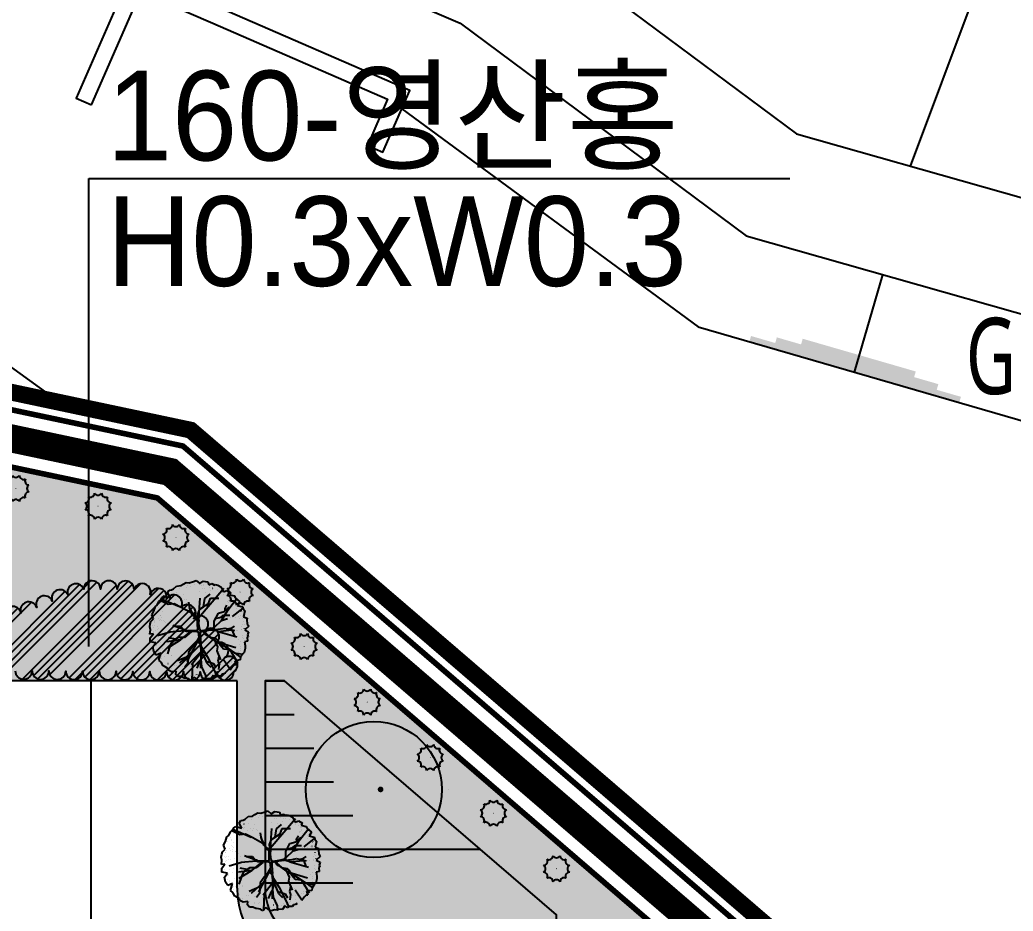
# Model space of a CAD drawing. Header units: millimetres. Extents: x 13387 to 322416, y 10188 to 219730.
# Drawn here: x 73245 to 90969, y 183078 to 198978 of the extents above; entities that cross this region are included whole.
import ezdxf
from ezdxf.enums import TextEntityAlignment as Align
from ezdxf.xclip import XClip

# ---------------------------------------------------------------- set-up
doc = ezdxf.new("R2010")
doc.units = ezdxf.units.MM
doc.header["$LTSCALE"] = 400
doc.header["$XCLIPFRAME"] = 0
doc.linetypes.add('base$0$base$0$XREF_BASE$0$PHANTOMX2', pattern=[5, 2.5, -0.5, 0.5, -0.5, 0.5, -0.5])
doc.linetypes.add('DOT2', pattern=[0.125, 0, -0.125])
doc.layers.get('Defpoints').update_dxf_attribs({"color": 153})
for name, color, linetype in [('0-녹지', 71, 'Continuous'), ('_관목_Name', 7, 'Continuous'), ('_관목_Out', 7, 'Continuous'), ('_관목_Plant', 76, 'Continuous'), ('_관목_Size', 7, 'Continuous'), ('_관목_Tag', 7, 'Continuous'), ('_교목_Plant', 90, 'Continuous'), ('base$0$base$0$1-5CON', 30, 'Continuous'), ('base$0$base$0$1-HY', 8, 'Continuous'), ('base$0$base$0$1-낙차구조물', 7, 'Continuous'), ('base$0$base$0$1-물선', 5, 'Continuous'), ('base$0$base$0$1-지적선', 3, 'Continuous'), ('base$0$base$0$CE-SLOP-FILL', 1, 'Continuous'), ('base$0$base$0$LSMD_CONT_LDREG_41500', 1, 'Continuous'), ('base$0$base$0$NR', 7, 'Continuous'), ('base$0$base$0$WID', 4, 'Continuous'), ('base$0$base$0$XREF_BASE$0$CE_PROPERTY LINE', 2, 'Continuous'), ('base$0$base$0$XREF_BASE$0$성토옹벽', 6, 'Continuous'), ('base$0$base$0$XREF_BASE$0$절토옹벽', 2, 'Continuous'), ('tc-2', 252, 'Continuous')]:
    doc.layers.add(name, color=color, linetype=linetype)
doc.layers.add('base$0$base$0$CE_GH_TEXT', color=2, linetype='Continuous', lineweight=20)
doc.styles.add('base$0$base$0$나눔고딕N', font='NanumGothic.ttf')
doc.styles.add('Landy', font='')
doc.styles.get("Standard").update_dxf_attribs({"font": 'arial.ttf'})
doc.styles.get('Landy').set_extended_font_data('Dotum')
doc.dimstyles.new('LandyUse_T', dxfattribs={"dimtxt": 2.5, "dimasz": 80, "dimexe": 1.25, "dimexo": 0.625, "dimtad": 1, "dimtxsty": 'Standard', "dimcen": 2.5, "dimadec": 0, "dimazin": 0, "dimtfac": 1, "dimtmove": 0, "dimatfit": 3, "dimfxl": 1, "dimarcsym": 0})

# ---------------------------------------------------------------- blocks, each defined once
blk = doc.blocks.new('base$0$base$0$XREF_BASE$0$A$C3CBC0631')
at = {"layer": 'base$0$base$0$XREF_BASE$0$CE_PROPERTY LINE', "color": 8, "linetype": 'base$0$base$0$XREF_BASE$0$PHANTOMX2', "ltscale": 3, "flags": 128}
blk.add_lwpolyline([(24653, 158067), (15380, 151109), (8259, 149251), (3838, 149290), (748, 147602), (-6916, 147572), (-7299, 146160), (-1843, 125252), (436, 116516), (2171, 109870), (5326, 104706), (5798, 96717), (3940, 88655), (43, 76542), (81, 64279), (3722, 52297), (8342, 45951), (24954, 35648), (27528, 32946), (33205, 26984), (45785, 19196), (55262, 14961), (63842, 9900), (67943, 799), (71065, 403), (74495, 0), (71416, 11497), (72509, 16027), (80907, 20283), (84381, 29814), (86654, 26118), (86417, 19281), (94182, 16961), (94474, 13223), (94701, 13128), (143072, 50641), (145797, 73715), (141926, 86006), (137274, 142330), (130340, 137929), (128629, 139085), (122336, 140647), (114378, 141402), (105828, 145930), (90331, 146144), (69871, 143916), (58636, 140116), (56478, 144307), (45633, 153630)], close=True, dxfattribs=at)
at = {"layer": 'base$0$base$0$XREF_BASE$0$절토옹벽', "color": 8, "linetype": 'ByBlock', "ltscale": 5, "const_width": 100, "flags": 128}
for points in [[(55628, 144636), (45495, 153353), (24724, 157745), (15091, 150517), (8341, 148908), (803, 147102), (-6578, 145344), (-6578, 145344), (-1228, 124843)], [(54976, 143878), (45038, 152427), (24961, 156673), (15534, 149599), (8577, 147920), (913, 146102), (-5352, 144608), (-260, 125095)]]:
    blk.add_lwpolyline(points, dxfattribs=at)
at = {"layer": 'base$0$base$0$XREF_BASE$0$절토옹벽', "color": 253, "const_width": 500, "flags": 128}
blk.add_lwpolyline([(55302, 144257), (45267, 152890), (24842, 157209), (15312, 150058), (8457, 148426), (858, 146602), (-5784, 145024), (-5991, 144974), (-744, 124969)], dxfattribs=at)
blk = doc.blocks.new('base$0$base$0$A$C61401735')
at = {"layer": 'base$0$base$0$CE-SLOP-FILL', "color": 251}
for p, q in [((53245, 149157), (53592, 149157)), ((53245, 148557), (53767, 148557)), ((53245, 147957), (54116, 147957)), ((53245, 147357), (54465, 147357)), ((53245, 146757), (54814, 146757)), ((53245, 146157), (57079, 146157)), ((53245, 145557), (54814, 145557))]:
    blk.add_line(p, q, dxfattribs=at)
blk.add_lwpolyline([(55145, 135956), (58445, 135957), (58445, 144982), (53592, 149157), (53245, 149157), (53245, 145457, 0.414214), (54245, 144457), (55145, 144457), (55145, 138157)], format="xyb", dxfattribs=at)
blk = doc.blocks.new('base$0$base$0$G$C940A8A8A')
at = {"layer": 'base$0$base$0$LSMD_CONT_LDREG_41500', "color": 1, "linetype": 'Continuous', "const_width": 300, "flags": 128}
blk.add_lwpolyline([(108147, 137630), (87787, 140640), (75957, 139800), (74927, 144400), (66787, 156160), (47607, 165750), (36878, 161359), (29518, 161359), (25251, 162513), (21834, 161660), (14411, 163566), (13684, 162297), (13684, 140689), (13684, 131660), (13684, 124791), (15433, 118998), (13873, 111149), (10039, 103817), (3210, 93080)], dxfattribs=at)
blk = doc.blocks.new('base$0$base$0$현황측량 지적')
at = {"layer": 'base$0$base$0$1-5CON', "color": 8, "linetype": 'Continuous', "elevation": 90000}
blk.add_lwpolyline([(-15312, 14003), (-15415, 14077), (-15870, 14404), (-16325, 14731)], dxfattribs=at)
at = {"layer": 'base$0$base$0$1-HY'}
blk.add_lwpolyline([(-9232, 19250), (-3947, 15360), (4590, 12888), (14814, 11611), (29668, 11486), (43871, 11222), (58268, 11764)], dxfattribs=at)
at = {"layer": 'base$0$base$0$1-낙차구조물', "color": 8}
blk.add_lwpolyline([(-14768, 19319), (-13890, 21336), (-12606, 20777), (-9486, 19419), (-9845, 18594), (-9570, 18474), (-9091, 19574), (-12486, 21052), (-14045, 21731), (-15043, 19438)], close=True, dxfattribs=at)
at = {"layer": 'base$0$base$0$1-물선'}
for points in [[(-44527, 46069), (-43510, 45567), (-38516, 37084), (-35029, 32049), (-31930, 29077), (-28261, 28084), (-22622, 27049), (-17451, 26111), (-13244, 25122), (-7187, 22521), (-2191, 18804), (5198, 16710), (14848, 15440), (29384, 15349), (43509, 15220), (57330, 16577), (70112, 18974), (84062, 21418), (91786, 23556), (98779, 25841), (104280, 27429), (115356, 29359), (128526, 28969), (137832, 28498)], [(-44934, 45628), (-45234, 44552), (-40202, 36006), (-36558, 30745), (-32946, 27280), (-28703, 26132), (-22981, 25082), (-17858, 24152), (-13872, 23215), (-8192, 20776), (-3090, 16980), (4793, 14746), (14711, 13441), (29368, 13349), (43598, 13219), (57613, 14595), (70469, 17006), (84407, 19448), (91500, 21171), (99401, 23893), (104968, 25394), (115413, 27185), (131532, 26112), (138208, 25817)]]:
    blk.add_lwpolyline(points, dxfattribs=at)
at = {"layer": 'base$0$base$0$NR', "color": 8, "linetype": 'Continuous'}
for p, q in [((-157, 18228), (1581, 22857)), ((-654, 16290), (-1158, 14552))]:
    blk.add_line(p, q, dxfattribs=at)
for points in [[(715, 14010), (-3031, 15095), (745, 14111), (-3001, 15196)], [(312, 14236), (-2569, 15070), (342, 14337), (-2540, 15171)], [(-91, 14462), (-2108, 15046), (-61, 14563), (-2079, 15147)]]:
    blk.add_solid(points, dxfattribs=at)
at = {"layer": 'base$0$base$0$1-지적선', "color": 8, "rotation": 14.62512504690287}
blk.add_blockref('base$0$base$0$G$C940A8A8A', (-38193, -154447), dxfattribs=at)
blk = doc.blocks.new('base$0$base$0$XREF_BASE$0$A$C5E376D50')
at = {"layer": 'Defpoints', "linetype": 'Continuous', "flags": 128}
blk.add_lwpolyline([(363071, 246497), (359200, 258788), (354548, 315113), (347614, 310711), (345903, 311867), (339610, 313429), (331652, 314184), (323101, 318712), (307605, 318926), (287145, 316698), (275910, 312898), (273752, 317089), (262907, 326413), (241927, 330849), (227766, 320223), (223487, 311370)], dxfattribs=at)
blk = doc.blocks.new('base$0$base$0$G$CBD6C6888')
at = {"layer": 'base$0$base$0$CE_GH_TEXT', "color": 2, "lineweight": 20, "style": 'base$0$base$0$나눔고딕N', "width": 0.7}
blk.add_text('GH:86.35', height=1360, dxfattribs=at).set_placement((108599, 164627), align=Align.MIDDLE_LEFT)
blk = doc.blocks.new('base', base_point=(0, 0))
at = {"layer": 'base$0$base$0$WID'}
for p, q in [((2474148.2, -955814.3), (2474148.2, -950614.3)), ((2476748.2, -954314.3), (2476748.2, -950614.3)), ((2476748.2, -954314.3), (2476748.2, -950614.3))]:
    blk.add_line(p, q, dxfattribs=at)
blk.add_lwpolyline([(2476748.2, -950614.3), (2447948.2, -950614.3), (2447948.2, -954314.3)], dxfattribs=at)
blk.add_arc((2478248.2, -954314.3), 1500, 180, 270, dxfattribs=at)
ref = blk.add_blockref('base$0$base$0$현황측량 지적', (2488921, -959657.5))
XClip(ref).set_block_clipping_path([(-120941.079460036, -150848.0068536659), (162857.5363889819, 70751.9931463341)])
blk.add_blockref('base$0$base$0$G$CBD6C6888', (2381151.9, -1109444.6))
ref = blk.add_blockref('base$0$base$0$XREF_BASE$0$A$C5E376D50', (2212998.1, -1272554.8))
XClip(ref).set_block_clipping_path([(154965.4345864058, 162053.3751671459), (438965.4345861674, 383653.3751671459)])
at = {"layer": 'base$0$base$0$CE-SLOP-FILL', "linetype": 'ByBlock'}
blk.add_blockref('base$0$base$0$A$C61401735', (2424002.9, -1099771.4), dxfattribs=at)
at = {"layer": 'base$0$base$0$XREF_BASE$0$성토옹벽'}
blk.add_blockref('base$0$base$0$XREF_BASE$0$A$C3CBC0631', (2430288.9, -1099777.9), dxfattribs=at)
blk = doc.blocks.new('TL000015_0')
at = {"color": 0}
for p, q in [((-0.079, 0.692), (-0.042, 0.707)), ((-0.042, 0.707), (0.008, 0.666)), ((0.008, 0.666), (0.058, 0.697)), ((0.058, 0.697), (0.121, 0.686)), ((-0.441, 0.534), (-0.419, 0.573)), ((-0.419, 0.573), (-0.386, 0.575)), ((-0.386, 0.575), (-0.358, 0.59)), ((-0.358, 0.59), (-0.317, 0.629)), ((-0.317, 0.629), (-0.256, 0.634)), ((-0.256, 0.634), (-0.223, 0.655)), ((-0.223, 0.655), (-0.182, 0.679)), ((-0.182, 0.679), (-0.138, 0.675)), ((-0.138, 0.675), (-0.079, 0.692)), ((-0.007, 0.185), (0.344, 0.601)), ((0.121, 0.686), (0.134, 0.647)), ((0.134, 0.647), (0.177, 0.662)), ((0.177, 0.662), (0.214, 0.642)), ((0.214, 0.642), (0.23, 0.649)), ((0.23, 0.649), (0.262, 0.64)), ((0.262, 0.64), (0.304, 0.616)), ((0.304, 0.616), (0.312, 0.601)), ((0.312, 0.601), (0.34, 0.547)), ((0.34, 0.547), (0.386, 0.568)), ((0.386, 0.568), (0.441, 0.534)), ((-0.562, 0.414), (-0.536, 0.436)), ((-0.431, 0.373), (-0.541, 0.426)), ((-0.536, 0.436), (-0.519, 0.466)), ((-0.275, 0.337), (-0.53, 0.447)), ((-0.519, 0.466), (-0.486, 0.49)), ((-0.486, 0.49), (-0.401, 0.463)), ((-0.401, 0.463), (-0.441, 0.534)), ((0.011, 0.461), (0, 0.33)), ((0.062, 0.338), (0.079, 0.456)), ((0.079, 0.456), (0.152, 0.515)), ((0.13, 0.387), (0.16, 0.458)), ((0.16, 0.458), (0.275, 0.458)), ((0.398, 0.291), (0.523, 0.452)), ((0.441, 0.534), (0.423, 0.506)), ((0.423, 0.506), (0.493, 0.49)), ((0.493, 0.49), (0.502, 0.466)), ((0.502, 0.466), (0.567, 0.41)), ((-0.63, 0.277), (-0.61, 0.344)), ((-0.61, 0.344), (-0.584, 0.362)), ((-0.584, 0.362), (-0.562, 0.414)), ((-0.35, 0.38), (-0.431, 0.373)), ((-0.249, 0.328), (-0.35, 0.38)), ((-0.183, 0.292), (-0.249, 0.328)), ((-0.11, 0.253), (-0.183, 0.292)), ((-0.132, 0.338), (-0.142, 0.402)), ((-0.137, 0.324), (-0.076, 0.214)), ((-0.097, 0.228), (-0.132, 0.338)), ((-0.017, 0.235), (0.01, 0.306)), ((0, 0.33), (-0.008, 0.158)), ((0.01, 0.306), (0.062, 0.338)), ((0.04, 0.326), (0.13, 0.387)), ((0.117, 0.332), (0.135, 0.396)), ((0.312, 0.148), (0.398, 0.291)), ((0.348, 0.275), (0.419, 0.338)), ((0.361, 0.316), (0.388, 0.36)), ((0.363, 0.284), (0.361, 0.316)), ((0.466, 0.204), (0.612, 0.321)), ((0.567, 0.41), (0.536, 0.359)), ((0.536, 0.359), (0.604, 0.34)), ((0.582, 0.281), (0.588, 0.276)), ((0.604, 0.34), (0.615, 0.312)), ((0.615, 0.312), (0.639, 0.281)), ((0.639, 0.281), (0.617, 0.198)), ((-0.673, 0.133), (-0.636, 0.172)), ((-0.66, 0.227), (-0.63, 0.277)), ((-0.636, 0.172), (-0.66, 0.227)), ((-0.044, 0.179), (-0.097, 0.228)), ((-0.076, 0.214), (-0.044, 0.182)), ((-0.009, 0.16), (-0.017, 0.235)), ((0.312, 0.148), (0.204, 0.045)), ((0.211, 0.14), (0.268, 0.25)), ((0.211, 0.044), (0.211, 0.14)), ((0.228, 0.174), (0.307, 0.196)), ((0.268, 0.25), (0.348, 0.275)), ((0.307, 0.196), (0.341, 0.221)), ((0.312, 0.148), (0.396, 0.174)), ((0.341, 0.221), (0.429, 0.223)), ((0.617, 0.198), (0.671, 0.181)), ((0.671, 0.181), (0.667, 0.157)), ((0.667, 0.157), (0.669, 0.101)), ((-0.689, 0.059), (-0.682, 0.101)), ((-0.68, 0.018), (-0.689, 0.059)), ((-0.686, -0.042), (-0.68, 0.018)), ((-0.682, 0.101), (-0.673, 0.133)), ((-0.203, 0.006), (-0.413, -0.015)), ((-0.208, 0.017), (-0.368, 0.079)), ((-0.254, 0.066), (-0.342, 0.066)), ((-0.215, 0.017), (-0.254, 0.066)), ((0.267, -0.003), (0.19, 0.02)), ((0.192, 0.017), (0.297, 0.03)), ((0.267, -0.003), (0.449, 0.016)), ((0.297, 0.03), (0.358, 0.04)), ((0.358, 0.04), (0.495, 0.008)), ((0.402, 0.03), (0.461, 0.047)), ((0.461, 0.047), (0.495, 0.071)), ((0.461, 0.01), (0.491, -0.068)), ((0.629, 0.042), (0.627, 0.039)), ((0.691, 0.068), (0.635, 0.018)), ((0.635, 0.018), (0.689, -0.01)), ((0.669, 0.101), (0.691, 0.068)), ((-0.638, -0.038), (-0.686, -0.042)), ((-0.682, -0.095), (-0.638, -0.038)), ((-0.682, -0.147), (-0.682, -0.095)), ((-0.406, -0.014), (-0.58, -0.066)), ((-0.262, -0.123), (-0.45, -0.147)), ((-0.278, -0.133), (-0.443, -0.238)), ((-0.328, -0.112), (-0.428, -0.093)), ((-0.293, -0.088), (-0.379, -0.144)), ((-0.203, -0.09), (-0.293, -0.088)), ((-0.262, -0.123), (-0.278, -0.133)), ((-0.262, -0.123), (-0.138, -0.022)), ((-0.112, -0.012), (-0.203, -0.09)), ((-0.138, -0.022), (-0.123, -0.003)), ((0.111, -0.051), (0.152, -0.083)), ((0.213, -0.129), (0.113, -0.055)), ((0.152, -0.083), (0.226, -0.098)), ((0.199, -0.095), (0.258, -0.218)), ((0.213, -0.129), (0.246, -0.15)), ((0.226, -0.098), (0.25, -0.122)), ((0.25, -0.122), (0.295, -0.191)), ((0.267, -0.003), (0.524, -0.08)), ((0.676, -0.138), (0.633, -0.15)), ((0.682, -0.08), (0.671, -0.083)), ((0.671, -0.083), (0.676, -0.138)), ((0.689, -0.01), (0.676, -0.051)), ((0.676, -0.051), (0.682, -0.08)), ((-0.602, -0.161), (-0.682, -0.147)), ((-0.645, -0.219), (-0.602, -0.161)), ((-0.632, -0.286), (-0.645, -0.219)), ((-0.411, -0.223), (-0.443, -0.318)), ((-0.379, -0.144), (-0.418, -0.227)), ((-0.026, -0.149), (-0.173, -0.422)), ((-0.093, -0.218), (-0.149, -0.298)), ((-0.029, -0.144), (-0.093, -0.218)), ((0.014, -0.17), (0.023, -0.261)), ((0.017, -0.199), (0.114, -0.355)), ((0.018, -0.171), (0.047, -0.291)), ((0.023, -0.261), (0.018, -0.518)), ((0.239, -0.145), (0.51, -0.229)), ((0.246, -0.15), (0.384, -0.229)), ((0.258, -0.218), (0.248, -0.274)), ((0.248, -0.274), (0.299, -0.399)), ((0.295, -0.191), (0.339, -0.245)), ((0.339, -0.245), (0.434, -0.257)), ((0.384, -0.229), (0.507, -0.313)), ((0.427, -0.258), (0.534, -0.436)), ((0.641, -0.243), (0.63, -0.299)), ((0.633, -0.15), (0.643, -0.202)), ((0.643, -0.202), (0.641, -0.243)), ((-0.597, -0.334), (-0.632, -0.286)), ((-0.534, -0.306), (-0.597, -0.334)), ((-0.562, -0.406), (-0.534, -0.306)), ((-0.53, -0.434), (-0.562, -0.406)), ((-0.154, -0.352), (-0.301, -0.416)), ((-0.101, -0.289), (-0.273, -0.448)), ((-0.149, -0.298), (-0.156, -0.445)), ((0.022, -0.306), (-0.105, -0.469)), ((0.025, -0.401), (-0.002, -0.443)), ((0.047, -0.291), (0.025, -0.391)), ((0.025, -0.391), (0.035, -0.497)), ((0.05, -0.316), (0.108, -0.445)), ((0.114, -0.355), (0.218, -0.562)), ((0.275, -0.355), (0.263, -0.418)), ((0.342, -0.394), (0.435, -0.535)), ((0.49, -0.301), (0.609, -0.323)), ((0.571, -0.402), (0.499, -0.415)), ((0.499, -0.415), (0.515, -0.471)), ((0.507, -0.313), (0.583, -0.368)), ((0.578, -0.365), (0.571, -0.402)), ((0.61, -0.315), (0.578, -0.365)), ((0.63, -0.299), (0.61, -0.315)), ((-0.501, -0.484), (-0.53, -0.434)), ((-0.473, -0.497), (-0.501, -0.484)), ((-0.438, -0.521), (-0.473, -0.497)), ((-0.429, -0.543), (-0.438, -0.521)), ((-0.386, -0.567), (-0.429, -0.543)), ((-0.156, -0.445), (-0.198, -0.502)), ((-0.092, -0.452), (-0.102, -0.682)), ((-0.002, -0.443), (-0.034, -0.516)), ((0.035, -0.497), (0.091, -0.617)), ((0.099, -0.418), (0.199, -0.45)), ((0.108, -0.445), (0.162, -0.502)), ((0.199, -0.45), (0.233, -0.507)), ((0.263, -0.418), (0.277, -0.46)), ((0.277, -0.46), (0.268, -0.536)), ((0.467, -0.497), (0.432, -0.545)), ((0.493, -0.469), (0.467, -0.497)), ((0.515, -0.471), (0.493, -0.469)), ((-0.321, -0.556), (-0.386, -0.567)), ((-0.323, -0.606), (-0.321, -0.556)), ((-0.295, -0.634), (-0.323, -0.606)), ((-0.249, -0.634), (-0.295, -0.634)), ((-0.208, -0.656), (-0.249, -0.634)), ((-0.197, -0.656), (-0.208, -0.656)), ((-0.145, -0.663), (-0.197, -0.656)), ((-0.112, -0.689), (-0.145, -0.663)), ((-0.069, -0.643), (-0.112, -0.689)), ((-0.005, -0.689), (-0.069, -0.643)), ((0.023, -0.682), (-0.005, -0.689)), ((0.053, -0.673), (0.023, -0.682)), ((0.088, -0.68), (0.053, -0.673)), ((0.11, -0.663), (0.088, -0.68)), ((0.091, -0.617), (0.091, -0.666)), ((0.162, -0.667), (0.11, -0.663)), ((0.197, -0.616), (0.162, -0.667)), ((0.236, -0.647), (0.197, -0.616)), ((0.218, -0.562), (0.25, -0.642)), ((0.258, -0.628), (0.236, -0.647)), ((0.301, -0.626), (0.258, -0.628)), ((0.317, -0.602), (0.301, -0.626)), ((0.343, -0.597), (0.317, -0.602)), ((0.367, -0.584), (0.343, -0.597))]:
    blk.add_line(p, q, dxfattribs=at)
blk.add_lwpolyline([(0.077, 0.002), (0.077, -0.004), (0.096, -0.035), (0.118, -0.05), (0.109, -0.06), (0.08, -0.038), (0.056, -0.006), (0.014, -0.014), (0.014, -0.054), (0.026, -0.167), (0.005, -0.173), (0.002, -0.124), (-0.007, -0.132), (-0.018, -0.158), (-0.03, -0.145), (-0.001, -0.088), (-0.008, -0.014), (-0.026, -0.011), (-0.074, -0.004), (-0.109, -0.003), (-0.178, -0.004), (-0.214, 0.011), (-0.203, 0.022), (-0.181, 0.009), (-0.098, 0.011), (-0.033, 0.012), (-0.02, 0.019), (-0.023, 0.107), (-0.021, 0.144), (-0.049, 0.173), (-0.042, 0.185), (-0.025, 0.162), (-0.004, 0.157), (-0.007, 0.104), (0.003, 0.028), (0.017, 0.006), (0.093, 0.016), (0.181, 0.031), (0.203, 0.052), (0.206, 0.035), (0.192, 0.025), (0.187, 0.015)], close=True)
at = {"layer": 'tc-2', "linetype": 'DOT2'}
for p, q in [((0.011, 0.461), (-0.005, 0.693)), ((0.05, 0.598), (0.059, 0.701)), ((-0.331, 0.436), (-0.352, 0.597)), ((-0.311, 0.534), (-0.316, 0.625)), ((-0.287, 0.463), (-0.269, 0.59)), ((-0.137, 0.324), (-0.277, 0.633)), ((-0.269, 0.59), (-0.172, 0.613)), ((-0.223, 0.514), (-0.222, 0.657)), ((-0.172, 0.613), (-0.157, 0.636)), ((-0.154, 0.361), (-0.167, 0.673)), ((-0.157, 0.636), (-0.115, 0.628)), ((-0.115, 0.628), (-0.071, 0.646)), ((0.011, 0.461), (-0.095, 0.687)), ((-0.071, 0.646), (0.002, 0.646)), ((0.002, 0.646), (0.005, 0.65)), ((0.005, 0.546), (0.062, 0.69)), ((0.005, 0.65), (0.039, 0.631)), ((0.039, 0.631), (0.058, 0.646)), ((0.094, 0.532), (0.05, 0.598)), ((0.058, 0.646), (0.063, 0.643)), ((0.063, 0.643), (0.077, 0.595)), ((0.077, 0.595), (0.141, 0.614)), ((0.146, 0.478), (0.09, 0.687)), ((0.135, 0.396), (0.174, 0.67)), ((0.141, 0.614), (0.184, 0.597)), ((0.152, 0.515), (0.27, 0.63)), ((0.158, 0.561), (0.245, 0.647)), ((0.184, 0.597), (0.202, 0.601)), ((0.202, 0.601), (0.26, 0.581)), ((0.26, 0.581), (0.298, 0.536)), ((-0.485, 0.409), (-0.471, 0.443)), ((-0.471, 0.443), (-0.383, 0.458)), ((-0.365, 0.475), (-0.426, 0.505)), ((-0.248, 0.335), (-0.424, 0.549)), ((-0.385, 0.519), (-0.373, 0.524)), ((-0.383, 0.458), (-0.385, 0.519)), ((-0.373, 0.524), (-0.287, 0.463)), ((-0.247, 0.458), (-0.311, 0.534)), ((-0.254, 0.434), (-0.308, 0.451)), ((-0.205, 0.444), (-0.254, 0.434)), ((-0.178, 0.434), (-0.247, 0.458)), ((-0.142, 0.402), (-0.178, 0.434)), ((-0.137, 0.39), (-0.171, 0.475)), ((0.121, 0.493), (0.094, 0.532)), ((0.194, 0.423), (0.437, 0.536)), ((0.275, 0.458), (0.388, 0.505)), ((0.298, 0.536), (0.331, 0.54)), ((0.331, 0.54), (0.345, 0.513)), ((0.345, 0.513), (0.414, 0.48)), ((0.388, 0.505), (0.407, 0.549)), ((0.388, 0.36), (0.397, 0.419)), ((0.397, 0.419), (0.427, 0.451)), ((0.403, 0.4), (0.461, 0.515)), ((0.414, 0.48), (0.425, 0.47)), ((0.414, 0.422), (0.501, 0.477)), ((0.425, 0.47), (0.425, 0.431)), ((0.425, 0.431), (0.51, 0.364)), ((0.427, 0.451), (0.444, 0.5)), ((0.449, 0.39), (0.527, 0.429)), ((0.527, 0.429), (0.535, 0.431)), ((-0.536, 0.211), (-0.632, 0.286)), ((-0.544, 0.217), (-0.608, 0.333)), ((-0.604, 0.277), (-0.563, 0.335)), ((-0.543, 0.309), (-0.587, 0.348)), ((-0.563, 0.335), (-0.541, 0.298)), ((-0.514, 0.27), (-0.543, 0.309)), ((-0.541, 0.298), (-0.519, 0.397)), ((-0.519, 0.397), (-0.485, 0.409)), ((-0.137, 0.324), (-0.275, 0.337)), ((0.37, 0.245), (0.403, 0.4)), ((0.388, 0.275), (0.596, 0.351)), ((0.419, 0.338), (0.449, 0.39)), ((0.51, 0.364), (0.523, 0.349)), ((0.523, 0.349), (0.517, 0.319)), ((0.517, 0.319), (0.582, 0.281)), ((0.522, 0.24), (0.569, 0.277)), ((0.569, 0.277), (0.625, 0.292)), ((-0.531, 0.142), (-0.68, 0.134)), ((-0.555, 0.151), (-0.661, 0.207)), ((-0.534, 0.167), (-0.634, 0.201)), ((-0.625, 0.128), (-0.621, 0.15)), ((-0.621, 0.15), (-0.571, 0.18)), ((-0.571, 0.18), (-0.604, 0.277)), ((-0.368, 0.079), (-0.555, 0.151)), ((-0.472, 0.119), (-0.536, 0.211)), ((-0.494, 0.142), (-0.534, 0.167)), ((-0.524, 0.191), (-0.514, 0.27)), ((-0.489, 0.137), (-0.524, 0.191)), ((-0.421, 0.076), (-0.494, 0.142)), ((0.396, 0.174), (0.634, 0.274)), ((0.424, 0.223), (0.508, 0.189)), ((0.429, 0.223), (0.522, 0.24)), ((0.441, 0.193), (0.671, 0.163)), ((0.508, 0.189), (0.554, 0.204)), ((0.554, 0.204), (0.635, 0.186)), ((0.563, 0.177), (0.651, 0.23)), ((0.588, 0.276), (0.575, 0.213)), ((0.575, 0.213), (0.602, 0.174)), ((0.602, 0.174), (0.615, 0.128)), ((-0.446, 0.109), (-0.69, 0.065)), ((-0.651, 0.074), (-0.673, 0.074)), ((-0.583, 0.064), (-0.651, 0.074)), ((-0.635, 0.057), (-0.617, 0.076)), ((-0.614, 0.015), (-0.635, 0.057)), ((-0.585, 0.025), (-0.634, -0.005)), ((-0.63, -0.042), (-0.614, 0.015)), ((-0.624, 0.122), (-0.625, 0.128)), ((-0.617, 0.076), (-0.624, 0.122)), ((-0.499, 0.044), (-0.585, 0.025)), ((-0.56, 0.03), (-0.583, 0.064)), ((-0.365, 0.02), (-0.499, 0.044)), ((-0.342, 0.066), (-0.421, 0.076)), ((-0.303, 0.066), (-0.365, 0.02)), ((0.449, 0.016), (0.69, -0.001)), ((0.495, 0.071), (0.589, 0.069)), ((0.495, 0.008), (0.591, 0.022)), ((0.519, 0.011), (0.685, 0.087)), ((0.538, 0.01), (0.687, -0.067)), ((0.589, 0.069), (0.63, 0.086)), ((0.591, 0.022), (0.682, -0.034)), ((0.627, 0.039), (0.593, 0.02)), ((0.593, 0.02), (0.608, -0.06)), ((0.615, 0.128), (0.603, 0.094)), ((0.603, 0.094), (0.629, 0.042)), ((0.63, 0.086), (0.664, 0.106)), ((-0.413, -0.015), (-0.692, -0.017)), ((-0.58, -0.066), (-0.686, -0.092)), ((-0.634, -0.005), (-0.673, -0.009)), ((-0.527, -0.05), (-0.673, -0.161)), ((-0.58, -0.11), (-0.673, -0.11)), ((-0.64, -0.106), (-0.63, -0.042)), ((-0.539, -0.152), (-0.64, -0.106)), ((-0.524, -0.095), (-0.58, -0.11)), ((-0.428, -0.093), (-0.524, -0.095)), ((0.213, -0.129), (0.342, -0.394)), ((0.483, -0.067), (0.582, -0.147)), ((0.491, -0.068), (0.603, -0.093)), ((0.524, -0.08), (0.679, -0.122)), ((0.545, -0.118), (0.582, -0.21)), ((0.617, -0.106), (0.56, -0.181)), ((0.603, -0.093), (0.65, -0.144)), ((0.608, -0.06), (0.617, -0.106)), ((-0.45, -0.147), (-0.662, -0.201)), ((-0.454, -0.148), (-0.633, -0.278)), ((-0.597, -0.257), (-0.627, -0.269)), ((-0.443, -0.238), (-0.602, -0.34)), ((-0.6, -0.193), (-0.595, -0.179)), ((-0.588, -0.201), (-0.6, -0.193)), ((-0.509, -0.24), (-0.597, -0.257)), ((-0.595, -0.179), (-0.539, -0.152)), ((-0.571, -0.26), (-0.588, -0.201)), ((-0.569, -0.28), (-0.571, -0.26)), ((-0.357, -0.184), (-0.563, -0.401)), ((-0.453, -0.269), (-0.509, -0.24)), ((-0.418, -0.227), (-0.47, -0.289)), ((-0.316, -0.158), (-0.392, -0.343)), ((0.434, -0.257), (0.557, -0.294)), ((0.51, -0.229), (0.628, -0.284)), ((0.576, -0.275), (0.542, -0.287)), ((0.56, -0.181), (0.58, -0.211)), ((0.58, -0.243), (0.576, -0.275)), ((0.58, -0.211), (0.58, -0.243)), ((0.582, -0.147), (0.658, -0.205)), ((0.582, -0.21), (0.64, -0.257)), ((-0.47, -0.289), (-0.592, -0.311)), ((-0.534, -0.291), (-0.569, -0.28)), ((-0.524, -0.346), (-0.534, -0.291)), ((-0.531, -0.36), (-0.524, -0.346)), ((-0.521, -0.388), (-0.531, -0.36)), ((-0.434, -0.458), (-0.521, -0.388)), ((-0.489, -0.347), (-0.499, -0.455)), ((-0.392, -0.343), (-0.497, -0.48)), ((-0.443, -0.318), (-0.489, -0.347)), ((-0.389, -0.337), (-0.434, -0.537)), ((0.143, -0.413), (0.148, -0.673)), ((0.289, -0.286), (0.298, -0.471)), ((0.299, -0.399), (0.346, -0.418)), ((0.335, -0.38), (0.498, -0.476)), ((0.526, -0.343), (0.453, -0.346)), ((0.453, -0.346), (0.453, -0.423)), ((0.529, -0.335), (0.526, -0.343)), ((0.542, -0.287), (0.529, -0.335)), ((0.557, -0.294), (0.593, -0.333)), ((-0.391, -0.514), (-0.443, -0.516)), ((-0.34, -0.478), (-0.434, -0.458)), ((-0.403, -0.548), (-0.34, -0.478)), ((-0.302, -0.556), (-0.403, -0.548)), ((-0.311, -0.48), (-0.391, -0.514)), ((-0.273, -0.448), (-0.383, -0.574)), ((-0.173, -0.422), (-0.329, -0.607)), ((-0.301, -0.416), (-0.311, -0.48)), ((-0.228, -0.487), (-0.276, -0.632)), ((-0.117, -0.499), (-0.249, -0.644)), ((-0.198, -0.502), (-0.225, -0.578)), ((-0.105, -0.469), (-0.184, -0.665)), ((-0.183, -0.489), (-0.161, -0.578)), ((-0.034, -0.516), (-0.039, -0.602)), ((0.018, -0.518), (0.014, -0.689)), ((0.018, -0.518), (0.084, -0.684)), ((0.162, -0.502), (0.174, -0.58)), ((0.168, -0.462), (0.279, -0.546)), ((0.271, -0.515), (0.218, -0.572)), ((0.233, -0.507), (0.28, -0.556)), ((0.268, -0.536), (0.265, -0.57)), ((0.343, -0.534), (0.271, -0.515)), ((0.279, -0.546), (0.322, -0.609)), ((0.298, -0.471), (0.35, -0.593)), ((0.347, -0.469), (0.343, -0.534)), ((0.346, -0.418), (0.39, -0.467)), ((0.432, -0.545), (0.347, -0.469)), ((0.347, -0.469), (0.367, -0.584)), ((0.372, -0.472), (0.347, -0.469)), ((0.424, -0.446), (0.372, -0.472)), ((0.39, -0.467), (0.424, -0.524)), ((0.451, -0.441), (0.424, -0.446)), ((0.453, -0.423), (0.451, -0.441)), ((-0.232, -0.582), (-0.302, -0.556)), ((-0.225, -0.578), (-0.259, -0.634)), ((-0.169, -0.584), (-0.232, -0.582)), ((-0.119, -0.618), (-0.169, -0.584)), ((-0.161, -0.578), (-0.129, -0.651)), ((-0.044, -0.616), (-0.119, -0.618)), ((-0.003, -0.643), (-0.044, -0.616)), ((-0.039, -0.602), (-0.039, -0.654)), ((0.036, -0.61), (-0.003, -0.643)), ((0.098, -0.571), (0.036, -0.61)), ((0.154, -0.61), (0.098, -0.571)), ((0.188, -0.604), (0.154, -0.61)), ((0.174, -0.58), (0.223, -0.624)), ((0.215, -0.597), (0.188, -0.604)), ((0.218, -0.572), (0.215, -0.597)), ((0.265, -0.57), (0.27, -0.617)), ((0.28, -0.556), (0.339, -0.578))]:
    blk.add_line(p, q, dxfattribs=at)
blk = doc.blocks.new('TE000013_0')
at = {"const_width": 0.0239}
blk.add_lwpolyline([(-0.012, 0, 1), (0.012, 0, 1)], format="xyb", close=True, dxfattribs=at)
at = {"color": 0}
for centre, start, end in [((-0.42, 0.727), 240.5612, 359.4388), ((0, 0.839), 210.5612, 329.4388), ((0.42, 0.727), 180.5612, 299.4388), ((-0.727, 0.42), 270.5612, 29.4388), ((-0.839, 0), 300.5612, 59.4388), ((0.727, 0.42), 150.5612, 269.4388), ((0.839, 0), 120.5612, 239.4388), ((-0.727, -0.42), 330.5612, 89.4388), ((-0.42, -0.727), 0.5612, 119.4388), ((0.42, -0.727), 60.5612, 179.4388), ((0.727, -0.42), 90.5612, 209.4388), ((0, -0.839), 30.5612, 149.4388)]:
    blk.add_arc(centre, 0.225, start, end, dxfattribs=at)
blk = doc.blocks.new('TL000074_0')
at = {"const_width": 0.0211}
blk.add_lwpolyline([(-0.0105, 0, 1), (0.0105, 0, 1)], format="xyb", close=True, dxfattribs=at)
at = {"color": 0}
blk.add_circle((-0.0498, 0), 0.5052, dxfattribs=at)
at = {"layer": 'tc-2', "linetype": 'DOT2'}
blk.add_circle((0, 0), 0.5052, dxfattribs=at)
blk = doc.blocks.new('G$CE0093AA2')
at = {"layer": '0-녹지'}
h = blk.add_hatch(color=256, dxfattribs=at)
h.dxf.hatch_style = 1
edge = h.paths.add_edge_path()
edge.add_line((19332, 126164), (19440, 125747))
edge.add_line((19440, 125747), (22595, 120583))
edge.add_line((22595, 120583), (23068, 112594))
edge.add_line((23068, 112594), (21209, 104532))
edge.add_line((21209, 104532), (17313, 92419))
edge.add_line((17313, 92419), (17351, 80156))
edge.add_line((17351, 80156), (20991, 68174))
edge.add_line((20991, 68174), (25611, 61828))
edge.add_line((25611, 61828), (42224, 51526))
edge.add_line((42224, 51526), (44798, 48823))
edge.add_line((44798, 48823), (50475, 42861))
edge.add_line((50475, 42861), (63054, 35073))
edge.add_line((63054, 35073), (72532, 30838))
edge.add_line((72532, 30838), (81111, 25777))
edge.add_line((81111, 25777), (85212, 16676))
edge.add_line((85212, 16676), (91764, 15877))
edge.add_line((91764, 15877), (88685, 27374))
edge.add_line((88685, 27374), (89778, 31902))
edge.add_line((89778, 31902), (98176, 36160))
edge.add_line((98176, 36160), (101651, 45691))
edge.add_line((101651, 45691), (103923, 41996))
edge.add_line((103923, 41996), (103686, 35158))
edge.add_line((103686, 35158), (111452, 32838))
edge.add_line((111452, 32838), (111744, 29100))
edge.add_line((111744, 29100), (111971, 29006))
edge.add_line((111971, 29006), (160342, 66518))
edge.add_line((160342, 66518), (163067, 89592))
edge.add_line((163067, 89592), (159195, 101883))
edge.add_line((159195, 101883), (154544, 158207))
edge.add_line((154544, 158207), (147609, 153806))
edge.add_line((147609, 153806), (145898, 154962))
edge.add_line((145898, 154962), (139606, 156524))
edge.add_line((139606, 156524), (131647, 157279))
edge.add_line((131647, 157279), (123097, 161807))
edge.add_line((123097, 161807), (107601, 162021))
edge.add_line((107601, 162021), (87141, 159793))
edge.add_line((87141, 159793), (75906, 155993))
edge.add_line((75906, 155993), (73745, 160181))
edge.add_line((73745, 160181), (73096, 160745))
edge.add_line((73096, 160745), (72894, 160510))
edge.add_line((72894, 160510), (72242, 159752))
edge.add_line((72242, 159752), (62304, 168301))
edge.add_line((62304, 168301), (42227, 172547))
edge.add_line((42227, 172547), (32820, 165471))
edge.add_line((32820, 165471), (25883, 163665))
edge.add_line((25883, 163665), (18187, 161975))
edge.add_line((18187, 161975), (11890, 160474))
edge.add_line((11890, 160474), (17026, 140967))
edge.add_line((17026, 140967), (15748, 140633))
edge.add_arc((16971, 144898), 4437, 254.0004, 277.3556)
edge.add_arc((17403, 141489), 1000, 277.8144, 14.3903)
edge.add_line((18371, 141737), (13785, 159318))
edge.add_line((13785, 159318), (29855, 163519))
edge.add_line((29855, 163519), (30813, 159836))
edge.add_line((30813, 159836), (33433, 159836))
edge.add_arc((33433, 161336), 1500, 270, 0)
edge.add_line((34933, 161336), (34933, 165036))
edge.add_line((34933, 165036), (63733, 165036))
edge.add_line((63733, 165036), (63733, 161336))
edge.add_arc((65233, 161336), 1500, 180, 270)
edge.add_line((65233, 159836), (65633, 159836))
edge.add_line((65633, 159836), (65633, 153836))
edge.add_line((65633, 153836), (51533, 153836))
edge.add_arc((51533, 152336), 1500, 90, 180)
edge.add_line((50033, 152336), (50033, 151836))
edge.add_line((50033, 151836), (71008, 151836))
edge.add_line((71008, 151836), (71008, 151636))
edge.add_line((71008, 151636), (50033, 151636))
edge.add_line((50033, 151636), (50033, 151436))
edge.add_line((50033, 151436), (132842, 151437))
edge.add_line((132842, 151437), (125758, 157216))
edge.add_line((125758, 157216), (126390, 157991))
edge.add_line((126390, 157991), (133198, 152437))
edge.add_line((133198, 152437), (151994, 152437))
edge.add_line((151994, 152437), (152030, 124236))
edge.add_line((152030, 124236), (152233, 124236))
edge.add_line((152233, 124236), (152230, 88933))
edge.add_line((152230, 88933), (158560, 88933))
edge.add_line((158560, 88933), (158560, 78842))
edge.add_line((158560, 78842), (152230, 78842))
edge.add_line((152230, 78842), (152230, 66033))
edge.add_line((152230, 66033), (147833, 66033))
edge.add_line((147833, 66033), (147833, 62187))
edge.add_line((147833, 62187), (147083, 61578))
edge.add_line((147083, 61578), (147725, 60739))
edge.add_line((147725, 60739), (131769, 47783))
edge.add_line((131769, 47783), (123643, 42450))
edge.add_line((123643, 42450), (107643, 42441))
edge.add_line((107643, 42441), (107643, 47629))
edge.add_line((107643, 47629), (107217, 47629))
edge.add_arc((107217, 34129), 13500, 90, 149.8113)
edge.add_arc((80422, 49717), 17500, 296.8893, 329.8113, ccw=False)
edge.add_arc((80422, 49717), 17500, 238.204, 296.8893, ccw=False)
edge.add_line((71201, 34843), (39074, 54760))
edge.add_arc((54617, 79833), 29500, 180, 238.204, ccw=False)
edge.add_line((25117, 79833), (25117, 118109))
edge.add_arc((16617, 118109), 8500, 360, 71.3731)
at = {"layer": '_관목_Plant'}
h = blk.add_hatch(dxfattribs=at)
h.set_pattern_fill('ANSI34', color=256, scale=30, style=0)
h.set_pattern_definition([(45, (-2413015.1, 1115650.53), (-404.11153, 404.11153), []), (45, (-2412880.4, 1115650.53), (-404.11153, 404.11153), []), (45, (-2412745.7, 1115650.53), (-404.11153, 404.11153), []), (45, (-2412611, 1115650.53), (-404.11153, 404.11153), [])])
edge = h.paths.add_edge_path()
edge.add_arc((51526, 165254), 150, 179.7293, 359.7293)
edge.add_arc((51826, 165253), 150, 179.7293, 359.7293)
edge.add_arc((52126, 165251), 150, 179.7293, 359.7293)
edge.add_arc((52426, 165250), 150, 179.7293, 359.7293)
edge.add_arc((52726, 165249), 150, 179.7293, 359.7293)
edge.add_arc((53026, 165247), 150, 179.7293, 359.7293)
edge.add_arc((53326, 165246), 150, 179.7293, 359.7293)
edge.add_arc((53626, 165244), 150, 179.7293, 359.7293)
edge.add_arc((53926, 165243), 150, 179.7293, 359.7293)
edge.add_arc((54226, 165242), 150, 179.7293, 359.7293)
edge.add_arc((54526, 165240), 150, 179.7293, 359.7293)
edge.add_arc((54826, 165239), 150, 179.7293, 359.7293)
edge.add_arc((55126, 165237), 150, 179.7293, 359.7293)
edge.add_arc((55426, 165236), 150, 179.7293, 359.7293)
edge.add_arc((55726, 165234), 150, 179.7293, 359.7293)
edge.add_arc((56026, 165233), 150, 179.7293, 359.7293)
edge.add_arc((56326, 165232), 150, 179.7293, 359.7293)
edge.add_arc((56626, 165230), 150, 179.7293, 359.7293)
edge.add_arc((56926, 165229), 150, 179.7293, 359.7293)
edge.add_arc((57226, 165227), 150, 179.7293, 359.7293)
edge.add_arc((57526, 165226), 150, 179.7293, 359.7293)
edge.add_arc((57826, 165225), 150, 179.7293, 359.7293)
edge.add_arc((58126, 165223), 150, 179.7293, 359.7293)
edge.add_arc((58426, 165222), 150, 179.7293, 359.7293)
edge.add_arc((58726, 165220), 150, 179.7293, 359.7293)
edge.add_arc((59026, 165219), 150, 179.7293, 359.7293)
edge.add_arc((59326, 165217), 150, 179.7293, 359.7293)
edge.add_arc((59626, 165216), 150, 179.7293, 359.7293)
edge.add_arc((59926, 165215), 150, 179.7293, 359.7293)
edge.add_arc((60226, 165213), 150, 179.7293, 359.7293)
edge.add_arc((60526, 165212), 150, 179.7293, 359.7293)
edge.add_arc((60826, 165210), 150, 179.7293, 359.7293)
edge.add_arc((61126, 165209), 150, 179.7293, 359.7293)
edge.add_arc((61426, 165208), 150, 179.7293, 359.7293)
edge.add_arc((61726, 165206), 150, 179.7293, 359.7293)
edge.add_arc((62026, 165205), 150, 179.7293, 359.7293)
edge.add_arc((62326, 165203), 150, 179.7293, 359.7293)
edge.add_arc((62626, 165202), 150, 179.7293, 359.7293)
edge.add_arc((62926, 165200), 150, 179.7293, 359.7293)
edge.add_arc((63226, 165199), 150, 179.7293, 359.7293)
edge.add_arc((63526, 165198), 150, 179.7293, 359.7293)
edge.add_arc((63594, 165322), 150, 303.1966, 123.1966)
edge.add_arc((63430, 165573), 150, 303.1966, 123.1966)
edge.add_arc((63266, 165825), 150, 303.1966, 123.1966)
edge.add_arc((63071, 166049), 150, 318.6022, 138.6022)
edge.add_arc((62846, 166248), 150, 318.6022, 138.6022)
edge.add_arc((62603, 166420), 150, 330.7854, 150.7854)
edge.add_arc((62328, 166537), 150, 343.1533, 163.1533)
edge.add_arc((62041, 166624), 150, 343.1533, 163.1533)
edge.add_arc((61747, 166670), 150, 358.817, 178.817)
edge.add_arc((61447, 166673), 150, 359.9771, 179.9771)
edge.add_arc((61147, 166673), 150, 359.9771, 179.9771)
edge.add_arc((60858, 166619), 150, 21.3622, 201.3622)
edge.add_arc((60577, 166513), 150, 20.0673, 200.0673)
edge.add_arc((60298, 166404), 150, 22.3496, 202.3496)
edge.add_arc((60018, 166296), 150, 20.1194, 200.1194)
edge.add_arc((59730, 166215), 150, 11.2209, 191.2209)
edge.add_arc((59433, 166174), 150, 4.3964, 184.3964)
edge.add_arc((59134, 166151), 150, 4.3964, 184.3964)
edge.add_arc((58835, 166128), 150, 4.3964, 184.3964)
edge.add_arc((58561, 166201), 150, 325.7922, 145.7922)
edge.add_arc((58313, 166370), 150, 325.7922, 145.7922)
edge.add_arc((58050, 166510), 150, 338.1663, 158.1663)
edge.add_arc((57765, 166600), 150, 346.8029, 166.8029)
edge.add_arc((57473, 166668), 150, 346.8029, 166.8029)
edge.add_arc((57177, 166709), 150, 357.5898, 177.5898)
edge.add_arc((56877, 166721), 150, 357.5898, 177.5898)
edge.add_arc((56577, 166734), 150, 357.5898, 177.5898)
edge.add_arc((56284, 166698), 150, 16.3256, 196.3256)
edge.add_arc((55996, 166614), 150, 16.3256, 196.3256)
edge.add_arc((55704, 166546), 150, 9.7008, 189.7008)
edge.add_arc((55408, 166496), 150, 9.7008, 189.7008)
edge.add_arc((55118, 166424), 150, 18.0333, 198.0333)
edge.add_arc((54833, 166331), 150, 18.197, 198.197)
edge.add_arc((54543, 166253), 150, 12.0992, 192.0992)
edge.add_arc((54247, 166231), 150, 356.1747, 176.1747)
edge.add_arc((53948, 166251), 150, 356.1747, 176.1747)
edge.add_arc((53653, 166300), 150, 345.0522, 165.0522)
edge.add_arc((53362, 166373), 150, 346.7876, 166.7876)
edge.add_arc((53070, 166441), 150, 346.7876, 166.7876)
edge.add_arc((52781, 166521), 150, 342.569, 162.569)
edge.add_arc((52488, 166579), 150, 354.8033, 174.8033)
edge.add_arc((52190, 166606), 150, 354.8033, 174.8033)
edge.add_arc((51902, 166561), 150, 23.0878, 203.0878)
edge.add_arc((51626, 166444), 150, 23.0878, 203.0878)
edge.add_arc((51377, 166284), 150, 42.3439, 222.3439)
edge.add_arc((51156, 166082), 150, 42.3439, 222.3439)
edge.add_arc((50988, 165842), 150, 67.5987, 247.5987)
edge.add_arc((51022, 165584), 150, 127.6864, 307.6864)
edge.add_arc((51206, 165347), 150, 127.6864, 307.6864)
edge.add_arc((51337, 165242), 41.8, 198.619, 18.619)
at = {"layer": '_관목_Out'}
blk.add_lwpolyline([(59776, 165215, 1), (60076, 165214, 1), (60376, 165213, 1), (60676, 165211, 1), (60976, 165210, 1), (61276, 165208, 1), (61576, 165207, 1), (61876, 165205, 1), (62176, 165204, 1), (62476, 165203, 1), (62776, 165201, 1), (63076, 165200, 1), (63376, 165198, 1), (63676, 165197, 1), (63676, 165197, 1), (63512, 165448, 1), (63348, 165699, 1), (63184, 165950, 1), (63184, 165950, 1), (62959, 166148, 1), (62734, 166347, 1), (62734, 166347, 1), (62472, 166493, 1), (62472, 166493, 1), (62185, 166580, 1), (61897, 166667, 1), (61897, 166667, 1), (61597, 166673, 1), (61597, 166673, 1), (61297, 166673, 1), (60997, 166674, 1), (60997, 166674, 1), (60718, 166564, 1), (60718, 166564, 1), (60436, 166461, 1), (60436, 166461, 1), (60159, 166347, 1), (60159, 166347, 1), (59877, 166244, 1), (59877, 166244, 1), (59583, 166186, 1)], format="xyb", dxfattribs=at)
ref = blk.add_blockref('base', (-2413015, 1115651))
XClip(ref).set_block_clipping_path([(2413015.1054852898, -1109546.827617452), (2592876.6779239769, -918069.190399006)])
at = {"layer": '_교목_Plant'}
for name, p, xscale, yscale, zscale in [('TE000013_0', (59787, 168469), 320.0000000000001, 320.0000000000001, 320.0000000000001), ('TE000013_0', (61253, 168153), 320.0000000000001, 320.0000000000001, 320.0000000000001), ('TE000013_0', (62644, 167592), 320.0000000000001, 320.0000000000001, 320.0000000000001), ('TL000015_0', (63057, 165924), 1280, 1280, 1280), ('TE000013_0', (63787, 166620), 320.0000000000001, 320.0000000000001, 320.0000000000001), ('TE000013_0', (64930, 165649), 320.0000000000001, 320.0000000000001, 320.0000000000001), ('TE000013_0', (66056, 164658), 320.0000000000001, 320.0000000000001, 320.0000000000001), ('TL000074_0', (66295, 163100), 2400, 2400, 2400), ('TE000013_0', (67182, 163667), 320.0000000000001, 320.0000000000001, 320.0000000000001), ('TE000013_0', (68308, 162676), 320.0000000000001, 320.0000000000001, 320.0000000000001), ('TL000015_0', (64335, 161814), 1280, 1280, 1280), ('TE000013_0', (69434, 161685), 320.0000000000001, 320.0000000000001, 320.0000000000001)]:
    blk.add_blockref(name, p, dxfattribs=dict(at, xscale=xscale, yscale=yscale, zscale=zscale))
at = {"layer": '_관목_Name', "style": 'Landy'}
blk.add_text('160-영산홍', height=1600, dxfattribs=at).set_placement((61408, 174322))
at = {"layer": '_관목_Size', "style": 'Landy'}
blk.add_text('H0.3xW0.3', height=1600, dxfattribs=at).set_placement((61408, 172082))
at = {"layer": '_관목_Tag'}
blk.add_leader([(61088, 165649), (61088, 174002), (73597, 174002)], dimstyle='LandyUse_T', dxfattribs=at)

msp = doc.modelspace()

# ---------------------------------------------------------------- block references
msp.add_blockref('G$CE0093AA2', (13387, 22149))

doc.saveas('drawing.dxf')
